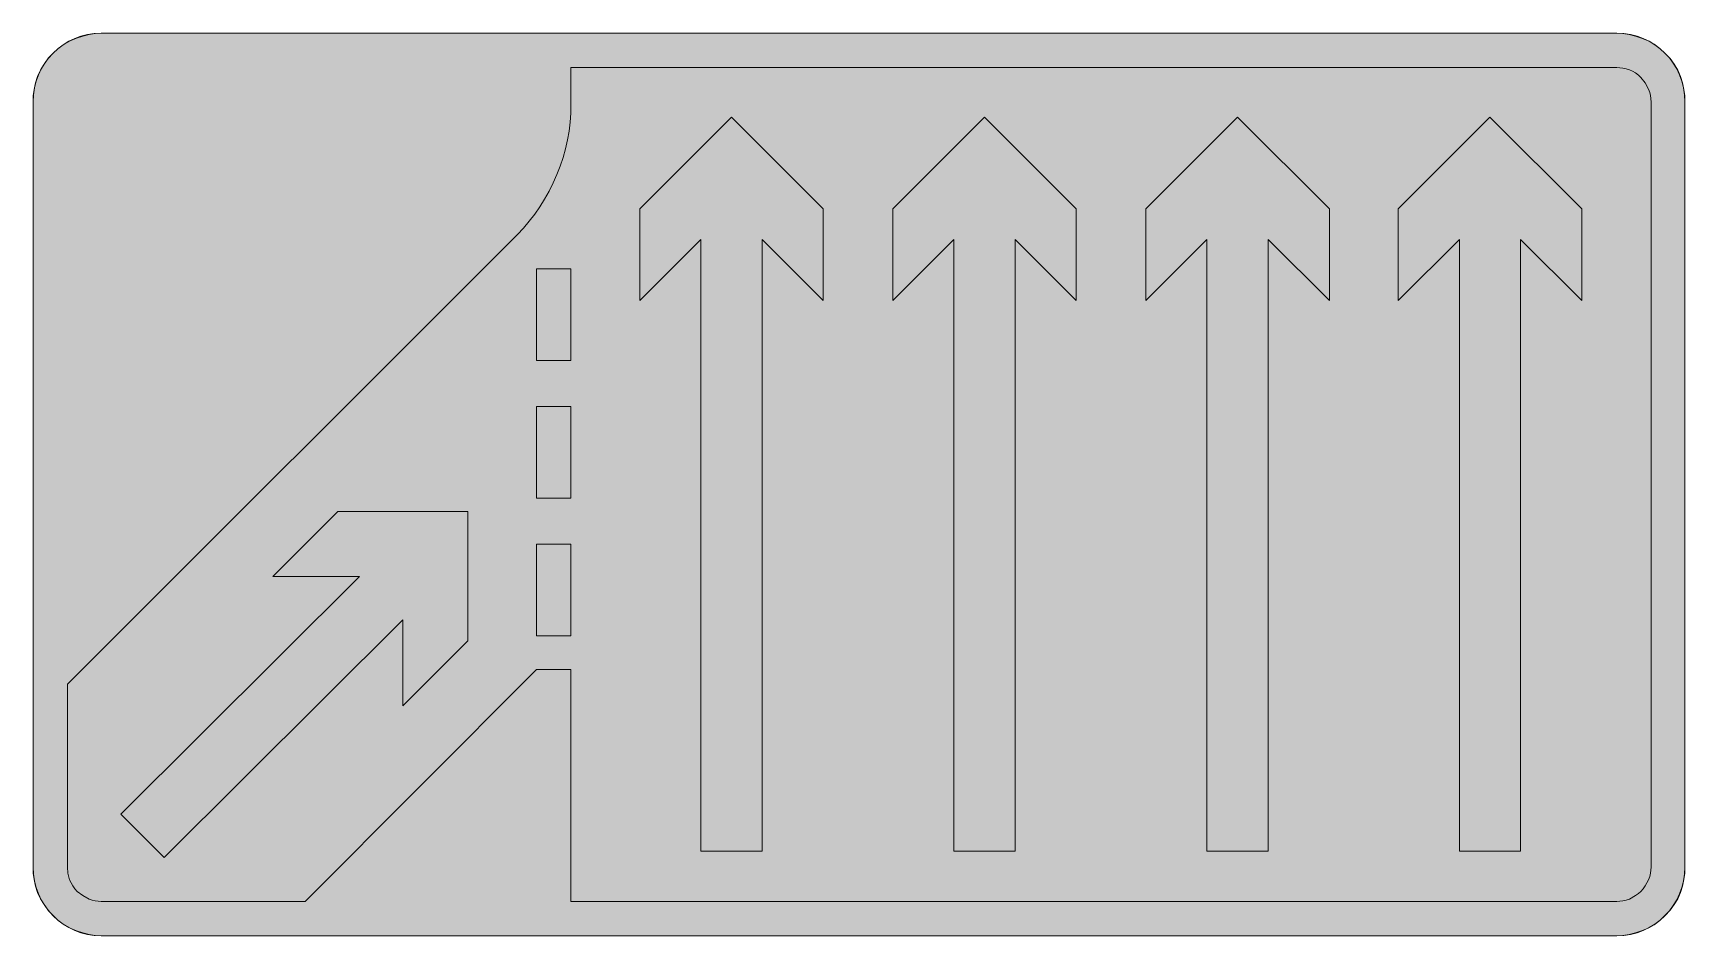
# Model space of a CAD drawing. Header units: metres. Extents: x 51 to 518, y 8 to 264.
import ezdxf

# ---------------------------------------------------------------- set-up
doc = ezdxf.new("R2010")
doc.units = ezdxf.units.M
for name, color, linetype, true_color in [('FILL_LIME_00FF00', 7, 'Continuous', 0x00ff00), ('FILL_WHITE_FFFFFF', 7, 'Continuous', 0xffffff), ('STROKE_LIME_00FF00', 7, 'Continuous', 0x00ff00)]:
    doc.layers.add(name, color=color, linetype=linetype, true_color=true_color)

msp = doc.modelspace()

# ---------------------------------------------------------------- hatches: boundary and pattern name
at = {"layer": 'FILL_LIME_00FF00', "true_color": 0x00ff00}
h = msp.add_hatch(color=7, dxfattribs=at)
h.dxf.hatch_style = 1
h.paths.add_polyline_path([(203.16, 83.7), (193.44, 83.7), (128.1, 18.18), (70.5, 18.18), (68.79, 18.34), (67.92, 18.56), (67.08, 18.9), (65.3, 19.85), (63.66, 21.06), (63.02, 21.79), (62.45, 22.61), (61.5, 24.3), (61.1, 26.17), (60.96, 27.9), (60.96, 79.56), (188.04, 206.64), (189.75, 208.44), (191.38, 210.35), (192.92, 212.34), (194.36, 214.43), (195.72, 216.59), (196.98, 218.84), (198.14, 221.16), (199.2, 223.56), (200.15, 225.95), (200.96, 228.38), (201.64, 230.84), (202.19, 233.33), (202.62, 235.83), (202.92, 238.34), (203.1, 240.86), (203.16, 243.36), (203.16, 253.8), (498.54, 253.8), (500.27, 253.64), (501.2, 253.42), (502.14, 253.08), (502.98, 252.74), (503.83, 252.27), (504.65, 251.66), (505.38, 250.92), (506.6, 249.44), (507.54, 247.68), (507.88, 246.76), (508.1, 245.88), (508.26, 244.08), (508.26, 27.9), (508.1, 26.17), (507.88, 25.24), (507.54, 24.3), (506.6, 22.61), (506.02, 21.79), (505.38, 21.06), (504.65, 20.42), (503.83, 19.85), (502.14, 18.9), (501.2, 18.56), (500.27, 18.34), (498.54, 18.18), (203.16, 18.18), (203.16, 83.7)])
at = {"layer": 'FILL_WHITE_FFFFFF', "true_color": 0xffffff}
h = msp.add_hatch(color=7, dxfattribs=at)
h.dxf.hatch_style = 1
h.paths.add_polyline_path([(68.82, 8.56), (67.06, 8.84), (65.26, 9.3), (63.48, 9.9), (61.73, 10.68), (60.02, 11.65), (58.37, 12.84), (56.82, 14.22), (55.54, 15.74), (54.39, 17.33), (53.38, 18.98), (52.5, 20.7), (51.92, 22.56), (51.53, 24.37), (51.31, 26.14), (51.24, 27.9), (51.24, 244.08), (51.31, 245.84), (51.53, 247.61), (51.92, 249.42), (52.5, 251.28), (53.38, 253.03), (54.39, 254.72), (55.54, 256.32), (56.82, 257.76), (58.37, 259.14), (60.02, 260.33), (61.73, 261.3), (63.48, 262.08), (65.26, 262.68), (67.06, 263.14), (68.82, 263.42), (70.5, 263.52), (498.54, 263.52), (500.29, 263.42), (502.05, 263.14), (503.8, 262.68), (505.56, 262.08), (507.39, 261.3), (509.09, 260.33), (510.7, 259.14), (512.22, 257.76), (513.6, 256.32), (514.79, 254.72), (515.76, 253.03), (516.54, 251.28), (517.12, 249.42), (517.51, 247.61), (517.73, 245.84), (517.8, 244.08), (517.8, 27.9), (517.73, 26.14), (517.51, 24.37), (517.12, 22.56), (516.54, 20.7), (515.76, 18.98), (514.79, 17.33), (513.6, 15.74), (512.22, 14.22), (510.7, 12.84), (509.09, 11.65), (507.39, 10.68), (505.56, 9.9), (503.8, 9.3), (502.05, 8.84), (500.3, 8.56), (498.54, 8.46), (70.5, 8.46), (68.82, 8.56)])
h = msp.add_hatch(color=7, dxfattribs=at)
h.dxf.hatch_style = 1
h.paths.add_polyline_path([(274.44, 213.84), (274.44, 187.92), (257.16, 205.2), (257.16, 32.4), (239.88, 32.4), (239.88, 205.2), (222.6, 187.92), (222.6, 213.84), (248.52, 239.76), (274.44, 213.84)])
h = msp.add_hatch(color=7, dxfattribs=at)
h.dxf.hatch_style = 1
h.paths.add_polyline_path([(345.9, 213.84), (345.9, 187.92), (328.62, 205.2), (328.62, 32.4), (311.34, 32.4), (311.34, 205.2), (294.06, 187.92), (294.06, 213.84), (319.98, 239.76), (345.9, 213.84)])
h = msp.add_hatch(color=7, dxfattribs=at)
h.dxf.hatch_style = 1
h.paths.add_polyline_path([(417.36, 213.84), (417.36, 187.92), (400.08, 205.2), (400.08, 32.4), (382.8, 32.4), (382.8, 205.2), (365.52, 187.92), (365.52, 213.84), (391.44, 239.76), (417.36, 213.84)])
h = msp.add_hatch(color=7, dxfattribs=at)
h.dxf.hatch_style = 1
h.paths.add_polyline_path([(488.64, 213.84), (488.64, 187.92), (471.36, 205.2), (471.36, 32.4), (454.08, 32.4), (454.08, 205.2), (436.8, 187.92), (436.8, 213.84), (462.72, 239.76), (488.64, 213.84)])
h = msp.add_hatch(color=7, dxfattribs=at)
h.dxf.hatch_style = 1
h.paths.add_polyline_path([(203.16, 196.92), (203.16, 171), (193.44, 171), (193.44, 196.92), (203.16, 196.92)])
h = msp.add_hatch(color=7, dxfattribs=at)
h.dxf.hatch_style = 1
h.paths.add_polyline_path([(203.16, 158.04), (203.16, 132.12), (193.44, 132.12), (193.44, 158.04), (203.16, 158.04)])
h = msp.add_hatch(color=7, dxfattribs=at)
h.dxf.hatch_style = 1
h.paths.add_polyline_path([(174, 91.8), (155.64, 73.44), (155.64, 97.74), (88.32, 30.6), (76.08, 42.84), (143.4, 109.98), (118.92, 109.98), (137.28, 128.34), (174, 128.34), (174, 91.8)])
h = msp.add_hatch(color=7, dxfattribs=at)
h.dxf.hatch_style = 1
h.paths.add_polyline_path([(203.16, 119.16), (203.16, 93.24), (193.44, 93.24), (193.44, 119.16), (203.16, 119.16)])

# ---------------------------------------------------------------- linework, layer by layer
at = {"layer": 'FILL_LIME_00FF00', "lineweight": 0, "true_color": 0x00ff00}
msp.add_lwpolyline([(203.16, 83.7), (193.44, 83.7), (128.1, 18.18), (70.5, 18.18), (68.79, 18.34), (67.92, 18.56), (67.08, 18.9), (65.3, 19.85), (63.66, 21.06), (63.02, 21.79), (62.45, 22.61), (61.5, 24.3), (61.1, 26.17), (60.96, 27.9), (60.96, 79.56), (188.04, 206.64), (189.75, 208.44), (191.38, 210.35), (192.92, 212.34), (194.36, 214.43), (195.72, 216.59), (196.98, 218.84), (198.14, 221.16), (199.2, 223.56), (200.15, 225.95), (200.96, 228.38), (201.64, 230.84), (202.19, 233.33), (202.62, 235.83), (202.92, 238.34), (203.1, 240.86), (203.16, 243.36), (203.16, 253.8), (498.54, 253.8), (500.27, 253.64), (501.2, 253.42), (502.14, 253.08), (502.98, 252.74), (503.83, 252.27), (504.65, 251.66), (505.38, 250.92), (506.6, 249.44), (507.54, 247.68), (507.88, 246.76), (508.1, 245.88), (508.26, 244.08), (508.26, 27.9), (508.1, 26.17), (507.88, 25.24), (507.54, 24.3), (506.6, 22.61), (506.02, 21.79), (505.38, 21.06), (504.65, 20.42), (503.83, 19.85), (502.14, 18.9), (501.2, 18.56), (500.27, 18.34), (498.54, 18.18), (203.16, 18.18)], close=True, dxfattribs=at)
at = {"layer": 'FILL_WHITE_FFFFFF', "lineweight": 0, "true_color": 0xffffff}
for points in [[(68.82, 8.56), (67.06, 8.84), (65.26, 9.3), (63.48, 9.9), (61.73, 10.68), (60.02, 11.65), (58.37, 12.84), (56.82, 14.22), (55.54, 15.74), (54.39, 17.33), (53.38, 18.98), (52.5, 20.7), (51.92, 22.56), (51.53, 24.37), (51.31, 26.14), (51.24, 27.9), (51.24, 244.08), (51.31, 245.84), (51.53, 247.61), (51.92, 249.42), (52.5, 251.28), (53.38, 253.03), (54.39, 254.72), (55.54, 256.32), (56.82, 257.76), (58.37, 259.14), (60.02, 260.33), (61.73, 261.3), (63.48, 262.08), (65.26, 262.68), (67.06, 263.14), (68.82, 263.42), (70.5, 263.52), (498.54, 263.52), (500.29, 263.42), (502.05, 263.14), (503.8, 262.68), (505.56, 262.08), (507.39, 261.3), (509.09, 260.33), (510.7, 259.14), (512.22, 257.76), (513.6, 256.32), (514.79, 254.72), (515.76, 253.03), (516.54, 251.28), (517.12, 249.42), (517.51, 247.61), (517.73, 245.84), (517.8, 244.08), (517.8, 27.9), (517.73, 26.14), (517.51, 24.37), (517.12, 22.56), (516.54, 20.7), (515.76, 18.98), (514.79, 17.33), (513.6, 15.74), (512.22, 14.22), (510.7, 12.84), (509.09, 11.65), (507.39, 10.68), (505.56, 9.9), (503.8, 9.3), (502.05, 8.84), (500.3, 8.56), (498.54, 8.46), (70.5, 8.46)], [(274.44, 213.84), (274.44, 187.92), (257.16, 205.2), (257.16, 32.4), (239.88, 32.4), (239.88, 205.2), (222.6, 187.92), (222.6, 213.84), (248.52, 239.76)], [(345.9, 213.84), (345.9, 187.92), (328.62, 205.2), (328.62, 32.4), (311.34, 32.4), (311.34, 205.2), (294.06, 187.92), (294.06, 213.84), (319.98, 239.76)], [(417.36, 213.84), (417.36, 187.92), (400.08, 205.2), (400.08, 32.4), (382.8, 32.4), (382.8, 205.2), (365.52, 187.92), (365.52, 213.84), (391.44, 239.76)], [(488.64, 213.84), (488.64, 187.92), (471.36, 205.2), (471.36, 32.4), (454.08, 32.4), (454.08, 205.2), (436.8, 187.92), (436.8, 213.84), (462.72, 239.76)], [(203.16, 196.92), (203.16, 171), (193.44, 171), (193.44, 196.92)], [(203.16, 158.04), (203.16, 132.12), (193.44, 132.12), (193.44, 158.04)], [(174, 91.8), (155.64, 73.44), (155.64, 97.74), (88.32, 30.6), (76.08, 42.84), (143.4, 109.98), (118.92, 109.98), (137.28, 128.34), (174, 128.34)], [(203.16, 119.16), (203.16, 93.24), (193.44, 93.24), (193.44, 119.16)]]:
    msp.add_lwpolyline(points, close=True, dxfattribs=at)
at = {"layer": 'STROKE_LIME_00FF00', "lineweight": 0, "true_color": 0x00ff00}
for points in [[(51.24, 244.08), (51.34, 246.08), (51.63, 248.02), (52.11, 249.88), (52.76, 251.67), (53.57, 253.37), (54.53, 254.98), (55.64, 256.47), (56.89, 257.85), (58.26, 259.1), (59.74, 260.22), (61.33, 261.19), (63.01, 262), (64.78, 262.65), (66.62, 263.13), (68.53, 263.42), (70.5, 263.52)], [(70.5, 263.52), (498.54, 263.52)], [(498.54, 263.52), (500.51, 263.42), (502.42, 263.13), (504.26, 262.65), (506.03, 262), (507.71, 261.19), (509.3, 260.22), (510.78, 259.1), (512.15, 257.85), (513.4, 256.47), (514.51, 254.98), (515.47, 253.37), (516.28, 251.67), (516.93, 249.88), (517.41, 248.02), (517.7, 246.08), (517.8, 244.08)], [(51.24, 27.9), (51.24, 244.08)], [(517.8, 244.08), (517.8, 27.9)], [(70.5, 8.46), (68.53, 8.56), (66.62, 8.86), (64.78, 9.34), (63.01, 10), (61.33, 10.83), (59.74, 11.81), (58.26, 12.94), (56.89, 14.2), (55.64, 15.58), (54.53, 17.08), (53.57, 18.69), (52.76, 20.38), (52.11, 22.16), (51.63, 24.02), (51.34, 25.93), (51.24, 27.9)], [(517.8, 27.9), (517.7, 25.93), (517.41, 24.02), (516.93, 22.16), (516.28, 20.38), (515.47, 18.69), (514.51, 17.08), (513.4, 15.58), (512.15, 14.2), (510.78, 12.94), (509.3, 11.81), (507.71, 10.83), (506.03, 10), (504.26, 9.34), (502.42, 8.86), (500.51, 8.56), (498.54, 8.46)], [(498.54, 8.46), (70.5, 8.46)]]:
    msp.add_lwpolyline(points, dxfattribs=at)

doc.saveas('drawing.dxf')
